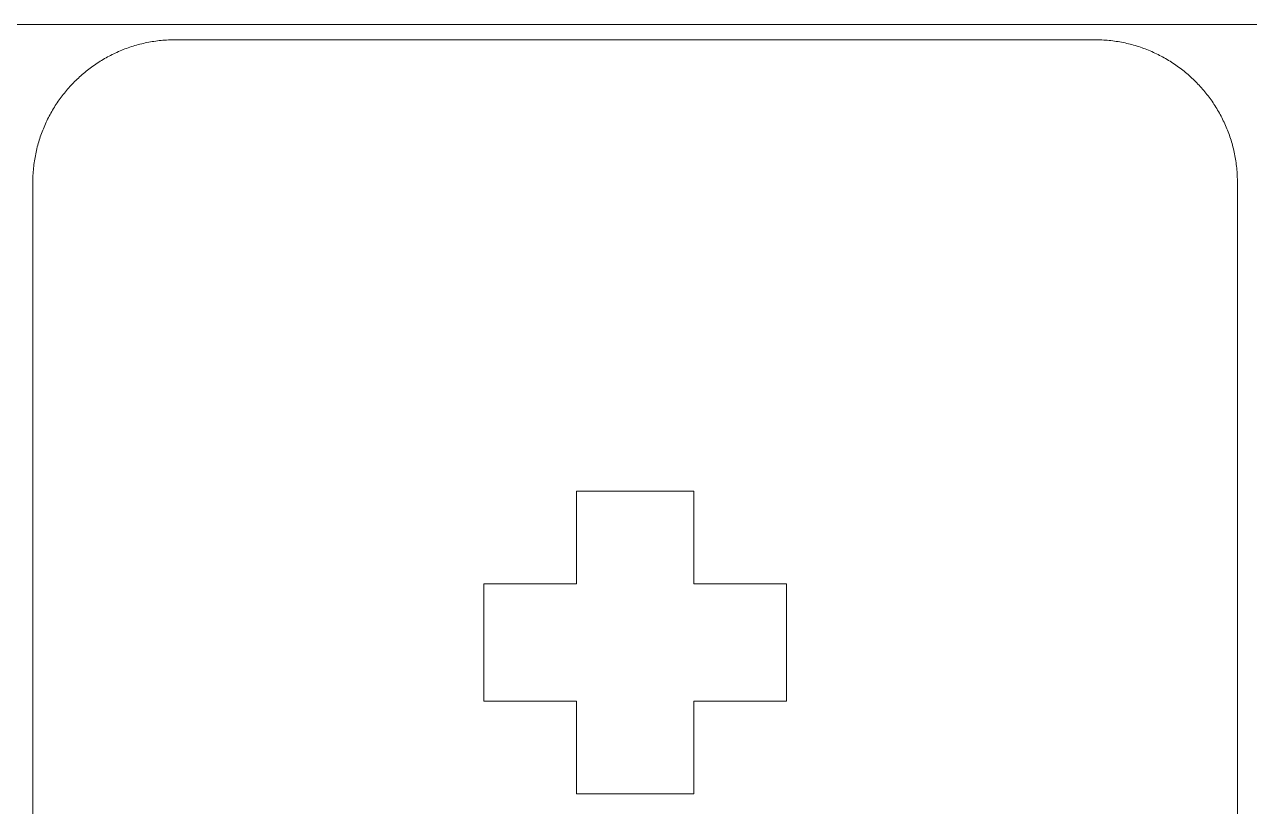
# Model space of a CAD drawing. Header units: inches. Extents: x -487 to 78, y 105 to 340.
# Drawn here: x -318.81 to -285.62, y 319.22 to 340.39 of the extents above; entities that cross this region are included whole.
import ezdxf

# ---------------------------------------------------------------- set-up
doc = ezdxf.new("R2010")
doc.units = ezdxf.units.IN
doc.header["$MEASUREMENT"] = 0
doc.layers.add('Capa 1', color=7, linetype='Continuous')
doc.layers.add('Capa 3', color=150, linetype='Continuous')

msp = doc.modelspace()

# ---------------------------------------------------------------- linework, layer by layer
at = {"layer": 'Capa 1', "color": 28, "lineweight": 9, "true_color": 0x11100b}
for points in [[(-285.948, 311.166), (-285.948, 336.106), (-285.948, 336.156), (-285.949, 336.206), (-285.951, 336.256), (-285.953, 336.305), (-285.956, 336.355), (-285.959, 336.404), (-285.963, 336.453), (-285.968, 336.502), (-285.973, 336.551), (-285.979, 336.599), (-285.985, 336.648), (-285.992, 336.696), (-286, 336.744), (-286.008, 336.792), (-286.017, 336.839), (-286.027, 336.887), (-286.036, 336.934), (-286.047, 336.981), (-286.058, 337.027), (-286.07, 337.074), (-286.082, 337.12), (-286.095, 337.166), (-286.108, 337.212), (-286.122, 337.258), (-286.137, 337.303), (-286.151, 337.348), (-286.167, 337.393), (-286.183, 337.438), (-286.199, 337.482), (-286.217, 337.526), (-286.234, 337.57), (-286.252, 337.613), (-286.271, 337.657), (-286.29, 337.7), (-286.31, 337.742), (-286.33, 337.785), (-286.35, 337.827), (-286.371, 337.869), (-286.393, 337.911), (-286.415, 337.952), (-286.438, 337.993), (-286.461, 338.034), (-286.485, 338.074), (-286.509, 338.114), (-286.533, 338.154), (-286.558, 338.193), (-286.583, 338.232), (-286.609, 338.271), (-286.636, 338.31), (-286.662, 338.348), (-286.689, 338.386), (-286.717, 338.423), (-286.745, 338.46), (-286.774, 338.497), (-286.803, 338.533), (-286.832, 338.569), (-286.862, 338.605), (-286.892, 338.64), (-286.923, 338.675), (-286.954, 338.71), (-286.985, 338.744), (-287.017, 338.778), (-287.049, 338.811), (-287.082, 338.844), (-287.115, 338.877), (-287.149, 338.909), (-287.182, 338.941), (-287.216, 338.972), (-287.251, 339.003), (-287.286, 339.034), (-287.321, 339.064), (-287.357, 339.094), (-287.393, 339.124), (-287.43, 339.152), (-287.466, 339.181), (-287.503, 339.209), (-287.541, 339.237), (-287.579, 339.264), (-287.617, 339.291), (-287.655, 339.317), (-287.694, 339.343), (-287.733, 339.368), (-287.772, 339.393), (-287.812, 339.418), (-287.852, 339.442), (-287.893, 339.465), (-287.933, 339.488), (-287.974, 339.511), (-288.016, 339.533), (-288.057, 339.555), (-288.099, 339.576), (-288.141, 339.597), (-288.184, 339.617), (-288.226, 339.636), (-288.27, 339.655), (-288.313, 339.674), (-288.356, 339.692), (-288.4, 339.71), (-288.444, 339.727), (-288.489, 339.743), (-288.533, 339.759), (-288.578, 339.775), (-288.623, 339.79), (-288.668, 339.804), (-288.714, 339.818), (-288.76, 339.831), (-288.806, 339.844), (-288.852, 339.856), (-288.899, 339.868), (-288.945, 339.879), (-288.992, 339.89), (-289.04, 339.9), (-289.087, 339.909), (-289.134, 339.918), (-289.182, 339.926), (-289.23, 339.934), (-289.278, 339.941), (-289.327, 339.947), (-289.375, 339.953), (-289.424, 339.958), (-289.473, 339.963), (-289.522, 339.967), (-289.571, 339.97), (-289.621, 339.973), (-289.67, 339.975), (-289.72, 339.977), (-289.77, 339.978), (-314.71, 339.978), (-314.76, 339.978), (-314.81, 339.977), (-314.86, 339.975), (-314.91, 339.973), (-314.959, 339.97), (-315.008, 339.967), (-315.057, 339.963), (-315.106, 339.958), (-315.155, 339.953), (-315.204, 339.947), (-315.252, 339.941), (-315.3, 339.934), (-315.348, 339.926), (-315.396, 339.918), (-315.443, 339.909), (-315.491, 339.9), (-315.538, 339.89), (-315.585, 339.879), (-315.631, 339.868), (-315.678, 339.856), (-315.724, 339.844), (-315.77, 339.831), (-315.816, 339.818), (-315.862, 339.804), (-315.907, 339.79), (-315.952, 339.775), (-315.997, 339.759), (-316.042, 339.743), (-316.086, 339.727), (-316.13, 339.71), (-316.174, 339.692), (-316.217, 339.674), (-316.261, 339.655), (-316.304, 339.636), (-316.347, 339.617), (-316.389, 339.597), (-316.431, 339.576), (-316.473, 339.555), (-316.515, 339.533), (-316.556, 339.511), (-316.597, 339.488), (-316.638, 339.465), (-316.678, 339.442), (-316.718, 339.418), (-316.758, 339.393), (-316.797, 339.368), (-316.836, 339.343), (-316.875, 339.317), (-316.913, 339.291), (-316.952, 339.264), (-316.99, 339.237), (-317.027, 339.209), (-317.064, 339.181), (-317.101, 339.152), (-317.137, 339.124), (-317.173, 339.094), (-317.209, 339.064), (-317.244, 339.034), (-317.279, 339.003), (-317.314, 338.972), (-317.348, 338.941), (-317.382, 338.909), (-317.415, 338.877), (-317.448, 338.844), (-317.481, 338.811), (-317.513, 338.778), (-317.545, 338.744), (-317.576, 338.71), (-317.607, 338.675), (-317.638, 338.64), (-317.668, 338.605), (-317.698, 338.569), (-317.727, 338.533), (-317.757, 338.497), (-317.785, 338.46), (-317.813, 338.423), (-317.841, 338.386), (-317.868, 338.348), (-317.895, 338.31), (-317.921, 338.271), (-317.947, 338.232), (-317.972, 338.193), (-317.997, 338.154), (-318.022, 338.114), (-318.045, 338.074), (-318.069, 338.034), (-318.092, 337.993), (-318.115, 337.952), (-318.137, 337.911), (-318.159, 337.869), (-318.18, 337.827), (-318.2, 337.785), (-318.221, 337.742), (-318.24, 337.7), (-318.259, 337.657), (-318.278, 337.613), (-318.296, 337.57), (-318.313, 337.526), (-318.331, 337.482), (-318.347, 337.438), (-318.363, 337.393), (-318.379, 337.348), (-318.394, 337.303), (-318.408, 337.258), (-318.422, 337.212), (-318.435, 337.166), (-318.448, 337.12), (-318.46, 337.074), (-318.472, 337.027), (-318.483, 336.981), (-318.494, 336.934), (-318.504, 336.887), (-318.513, 336.839), (-318.522, 336.792), (-318.53, 336.744), (-318.537, 336.696), (-318.545, 336.648), (-318.551, 336.599), (-318.557, 336.551), (-318.562, 336.502), (-318.567, 336.453), (-318.571, 336.404), (-318.574, 336.355), (-318.577, 336.305), (-318.579, 336.256), (-318.581, 336.206), (-318.582, 336.156), (-318.582, 311.216)], [(-303.853, 327.759), (-300.678, 327.759), (-300.678, 325.249), (-298.167, 325.249), (-298.167, 322.074), (-300.678, 322.074), (-300.678, 319.564), (-303.853, 319.564), (-303.853, 322.074), (-306.363, 322.074), (-306.363, 325.249), (-303.853, 325.249), (-303.853, 327.759)]]:
    msp.add_lwpolyline(points, dxfattribs=at)
at = {"layer": 'Capa 3', "lineweight": 0}
msp.add_lwpolyline([(-391.165, 340.389), (78.122, 340.389), (78.122, 104.667), (-391.188, 104.712), (-391.165, 340.389)], dxfattribs=at)

doc.saveas('drawing.dxf')
